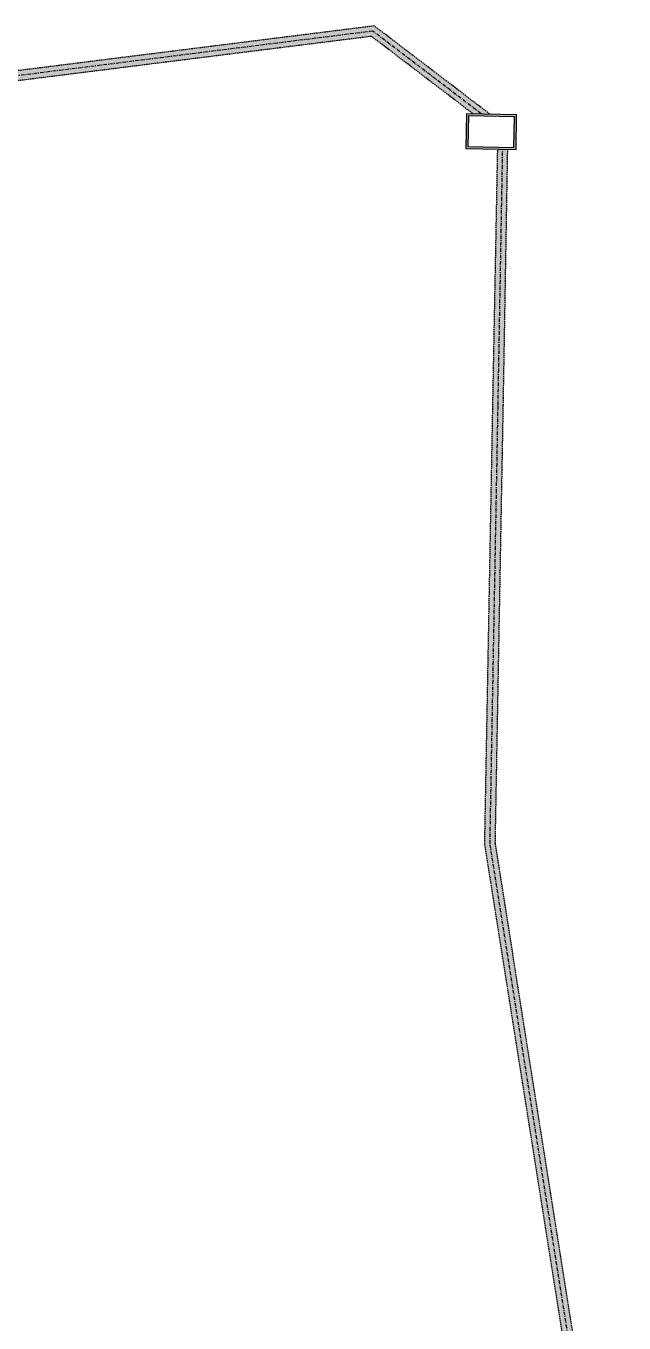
# Model space of a CAD drawing. Header units: metres. Extents: x 2684977 to 2686015, y 1244284 to 1245504.
# Drawn here: x 2685566 to 2685650.4, y 1245321.2 to 1245504 of the extents above; entities that cross this region are included whole.
import ezdxf

# ---------------------------------------------------------------- set-up
doc = ezdxf.new("R2010")
doc.units = ezdxf.units.M
doc.header["$MEASUREMENT"] = 0
doc.linetypes.add('STRICHL_ENG', pattern=[0.3, 0.2, -0.1])
doc.linetypes.add('STRICHPKT_MITTEL', pattern=[0.8, 0.5, -0.15, 0, -0.15])
for name, color, linetype, lineweight, transparency in [('2-Verteilnetz Block', 7, 'Continuous', 0, 0.5), ('2-Verteilnetz Graben aussen', 251, 'STRICHL_ENG', 30, 0.5), ('2-Verteilnetz Rohr Achse', 251, 'STRICHPKT_MITTEL', 30, 0.5), ('2-Verteilnetz Schacht', 251, 'Continuous', 30, 0.5)]:
    doc.layers.add(name, color=color, linetype=linetype, lineweight=lineweight, transparency=transparency)
doc.layers.add('2-Verteilnetz Graben Schraffur Solid', color=7, linetype='Continuous', lineweight=0, true_color=0xe0e0e0, transparency=0.5)
doc.layers.add('2-Verteilnetz Schacht_Schraffur Solid', color=7, linetype='Continuous', lineweight=0, true_color=0xe0e0e0, transparency=0.5)

# ---------------------------------------------------------------- blocks, each defined once
blk = doc.blocks.new('Verteilnetz proj')
at = {"layer": '2-Verteilnetz Graben Schraffur Solid'}
h = blk.add_hatch(color=256, dxfattribs=at)
h.paths.add_polyline_path([(2685418, 1245477.87), (2685408.2, 1245484.7), (2685401.87, 1245483.57), (2685401.62, 1245484.95), (2685408.53, 1245486.19), (2685418.36, 1245479.34), (2685615.15, 1245504.03), (2685631.41, 1245491.63), (2685629.59, 1245491.67), (2685629.03, 1245491.68), (2685614.76, 1245502.56)])
h.paths.add_polyline_path([(2685633.35, 1245450.58), (2685631.87, 1245450.61), (2685632.56, 1245486.61), (2685633.97, 1245486.59)])
h.paths.add_polyline_path([(2685645.2, 1245254.79), (2685643.39, 1245256.54), (2685648.86, 1245274.33), (2685630.73, 1245388.74), (2685631.87, 1245450.61), (2685633.35, 1245450.58), (2685632.22, 1245388.84), (2685650.37, 1245274.23), (2685645.07, 1245256.98), (2685646.23, 1245255.85)], flags=16)
at = {"layer": '2-Verteilnetz Schacht_Schraffur Solid'}
h = blk.add_hatch(color=256, dxfattribs=at)
h.paths.add_polyline_path([(2685635.09, 1245486.57), (2685628.09, 1245486.69), (2685628.18, 1245491.69), (2685635.18, 1245491.56)])
h.paths.add_polyline_path([(2685634.8, 1245486.87), (2685628.4, 1245486.99), (2685628.48, 1245491.39), (2685634.88, 1245491.27)], flags=16)
at = {"layer": '2-Verteilnetz Graben aussen'}
for points in [[(2685631.41, 1245491.63), (2685615.15, 1245504.03), (2685418.36, 1245479.34), (2685408.53, 1245486.19), (2685401.62, 1245484.95)], [(2685629.03, 1245491.68), (2685614.76, 1245502.56), (2685418, 1245477.87), (2685408.2, 1245484.7), (2685401.87, 1245483.57)], [(2685631.87, 1245450.61), (2685632.56, 1245486.61)], [(2685633.35, 1245450.58), (2685633.97, 1245486.59)], [(2685645.2, 1245254.79), (2685643.39, 1245256.54), (2685648.86, 1245274.33), (2685630.73, 1245388.74), (2685631.87, 1245450.61)], [(2685646.23, 1245255.85), (2685645.07, 1245256.98), (2685650.37, 1245274.23), (2685632.22, 1245388.84), (2685633.35, 1245450.58)]]:
    blk.add_lwpolyline(points, dxfattribs=at)
at = {"layer": '2-Verteilnetz Rohr Achse'}
for points in [[(2685630.22, 1245491.66), (2685614.95, 1245503.3), (2685418.18, 1245478.61), (2685408.37, 1245485.45), (2685401.75, 1245484.26)], [(2685632.61, 1245450.59), (2685633.26, 1245486.6)], [(2685645.72, 1245255.32), (2685644.23, 1245256.76), (2685649.62, 1245274.28), (2685631.47, 1245388.79), (2685632.61, 1245450.59)]]:
    blk.add_lwpolyline(points, dxfattribs=at)
at = {"layer": '2-Verteilnetz Schacht'}
for points in [[(2685635.09, 1245486.57), (2685628.09, 1245486.69), (2685628.18, 1245491.69), (2685635.18, 1245491.56)], [(2685634.8, 1245486.87), (2685628.4, 1245486.99), (2685628.48, 1245491.39), (2685634.88, 1245491.27)]]:
    blk.add_3dface(points, dxfattribs=at)

msp = doc.modelspace()

# ---------------------------------------------------------------- block references
at = {"layer": '2-Verteilnetz Block'}
msp.add_blockref('Verteilnetz proj', (0, 0), dxfattribs=at)

doc.saveas('drawing.dxf')
